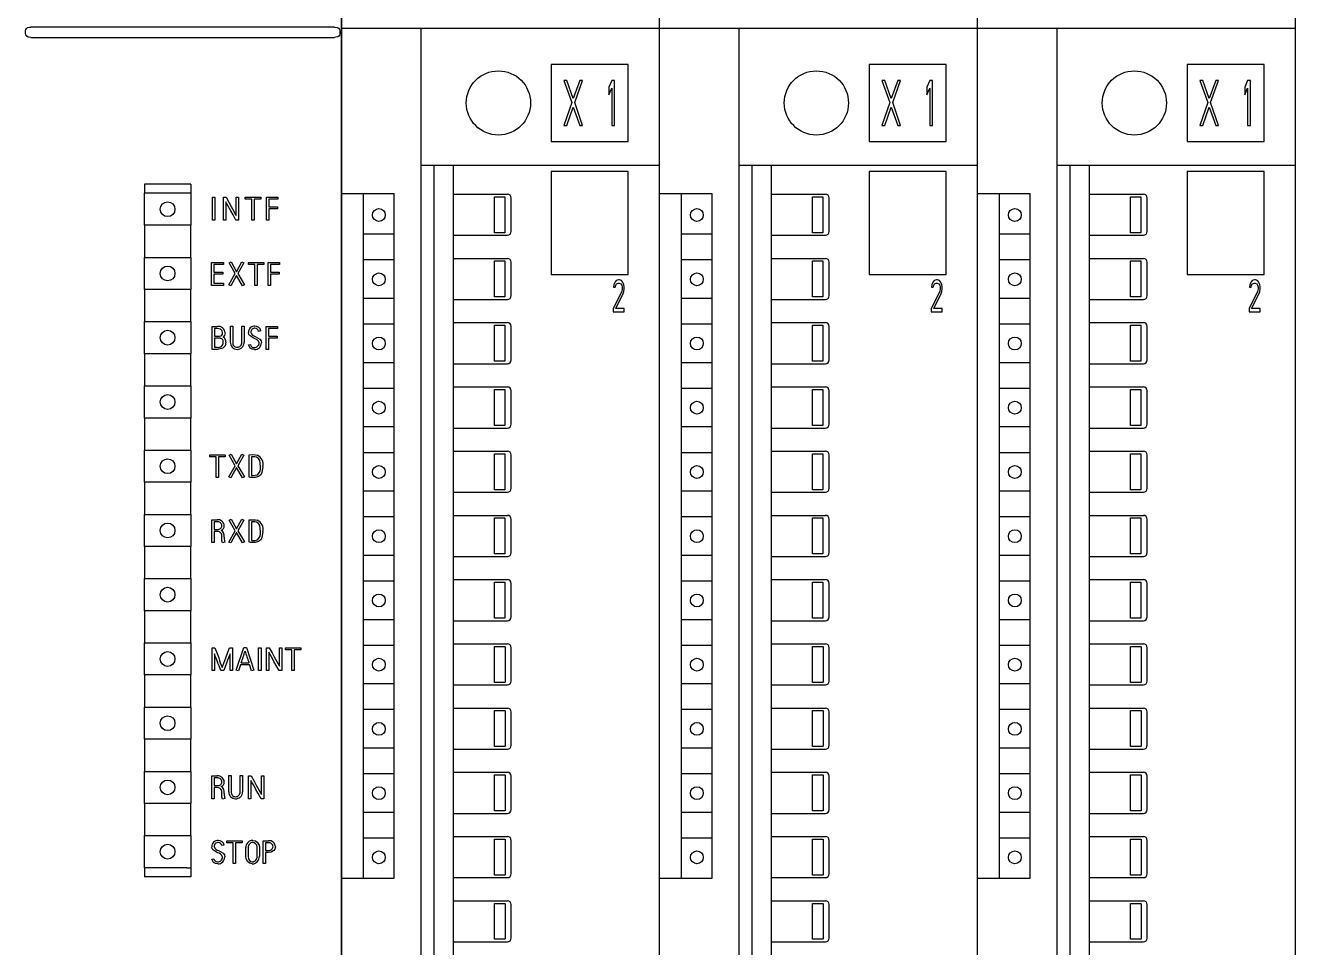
# Model space of a CAD drawing. Extents: x 430 to 1632, y -19 to 271.
# Drawn here: x 570.6 to 626.6, y 200.5 to 241.1 of the extents above; entities that cross this region are included whole.
import ezdxf

# ---------------------------------------------------------------- set-up
doc = ezdxf.new("R2010")
doc.units = 0
doc.header["$LTSCALE"] = 5
doc.header["$MEASUREMENT"] = 0
doc.layers.get('0').update_dxf_attribs({"linetype": 'CONTINUOUS'})

msp = doc.modelspace()

# ---------------------------------------------------------------- linework, layer by layer
for p, q in [((584.516, 248.966), (584.516, 177.561)), ((571.063, 241.075), (570.816, 241.075)), ((583.95, 241.075), (571.063, 241.075)), ((584.197, 241.075), (583.95, 241.075)), ((570.816, 240.622), (571.063, 240.622)), ((571.063, 240.622), (583.95, 240.622)), ((583.95, 240.622), (584.197, 240.622)), ((577.861, 234.147), (575.821, 234.147)), ((575.821, 234.147), (575.821, 233.752)), ((577.861, 234.147), (577.861, 233.752)), ((575.991, 233.752), (575.821, 233.752)), ((575.821, 232.335), (575.821, 233.752)), ((577.691, 233.752), (575.991, 233.752)), ((577.691, 233.752), (577.691, 233.752)), ((577.861, 233.752), (577.691, 233.752)), ((577.861, 233.752), (577.861, 232.335)), ((578.82, 233.574), (578.923, 233.574)), ((578.82, 232.564), (578.82, 233.574)), ((578.923, 233.574), (578.923, 232.564)), ((579.301, 233.574), (579.421, 233.574)), ((579.301, 232.564), (579.301, 233.574)), ((579.87, 233.574), (579.974, 233.574)), ((579.87, 232.76), (579.87, 233.574)), ((579.974, 233.574), (579.974, 232.564)), ((580.266, 233.483), (580.266, 233.574)), ((580.266, 233.574), (580.946, 233.574)), ((580.946, 233.574), (580.946, 233.483)), ((581.204, 233.574), (581.708, 233.574)), ((581.204, 232.564), (581.204, 233.574)), ((581.708, 233.574), (581.708, 233.483)), ((579.404, 233.376), (579.404, 232.564)), ((580.549, 233.483), (580.266, 233.483)), ((580.549, 232.564), (580.549, 233.483)), ((580.946, 233.483), (580.652, 233.483)), ((580.652, 233.483), (580.652, 232.564)), ((581.308, 233.483), (581.308, 233.147)), ((581.708, 233.483), (581.308, 233.483)), ((581.308, 233.147), (581.684, 233.147)), ((581.308, 233.056), (581.308, 232.564)), ((581.684, 233.056), (581.308, 233.056)), ((581.684, 233.147), (581.684, 233.056)), ((578.923, 232.564), (578.82, 232.564)), ((579.404, 232.564), (579.301, 232.564)), ((579.974, 232.564), (579.855, 232.564)), ((580.652, 232.564), (580.549, 232.564)), ((581.308, 232.564), (581.204, 232.564)), ((575.818, 232.335), (575.818, 230.919)), ((575.993, 232.335), (575.818, 232.335)), ((577.688, 232.335), (575.993, 232.335)), ((577.863, 232.335), (577.688, 232.335)), ((577.863, 230.919), (577.863, 232.335)), ((575.818, 230.919), (575.993, 230.919)), ((575.821, 229.503), (575.821, 230.919)), ((575.993, 230.919), (577.688, 230.919)), ((577.688, 230.919), (577.863, 230.919)), ((577.861, 230.919), (577.861, 229.503)), ((578.781, 230.697), (579.308, 230.697)), ((578.781, 229.687), (578.781, 230.697)), ((578.884, 230.606), (578.884, 230.269)), ((579.308, 230.606), (578.884, 230.606)), ((578.884, 230.269), (579.283, 230.269)), ((579.283, 230.269), (579.283, 230.179)), ((579.308, 230.697), (579.308, 230.606)), ((579.545, 229.713), (579.824, 230.207)), ((579.556, 230.675), (579.641, 230.717)), ((579.824, 230.207), (579.556, 230.675)), ((579.641, 230.717), (579.881, 230.289)), ((579.881, 230.289), (580.115, 230.717)), ((580.206, 230.673), (579.942, 230.206)), ((579.942, 230.206), (580.226, 229.715)), ((580.115, 230.717), (580.206, 230.673)), ((580.404, 230.697), (581.084, 230.697)), ((580.404, 230.606), (580.404, 230.697)), ((580.687, 230.606), (580.404, 230.606)), ((580.687, 229.687), (580.687, 230.606)), ((580.79, 230.606), (580.79, 229.687)), ((581.084, 230.606), (580.79, 230.606)), ((581.084, 230.697), (581.084, 230.606)), ((581.275, 229.687), (581.275, 230.697)), ((581.275, 230.697), (581.78, 230.697)), ((581.78, 230.606), (581.379, 230.606)), ((581.379, 230.606), (581.379, 230.269)), ((581.379, 230.269), (581.755, 230.269)), ((581.755, 230.269), (581.755, 230.179)), ((581.78, 230.697), (581.78, 230.606)), ((579.308, 229.687), (578.781, 229.687)), ((578.884, 230.179), (578.884, 229.777)), ((579.283, 230.179), (578.884, 230.179)), ((578.884, 229.777), (579.308, 229.777)), ((579.308, 229.777), (579.308, 229.687)), ((579.632, 229.67), (579.545, 229.713)), ((579.882, 230.125), (579.632, 229.67)), ((580.137, 229.67), (579.882, 230.125)), ((580.226, 229.715), (580.137, 229.67)), ((580.79, 229.687), (580.687, 229.687)), ((581.379, 229.687), (581.275, 229.687)), ((581.755, 230.179), (581.379, 230.179)), ((581.379, 230.179), (581.379, 229.687)), ((575.818, 229.503), (575.818, 228.086)), ((575.993, 229.503), (575.818, 229.503)), ((577.688, 229.503), (575.993, 229.503)), ((577.863, 229.503), (577.688, 229.503)), ((577.863, 228.086), (577.863, 229.503)), ((575.818, 228.086), (575.993, 228.086)), ((575.821, 226.67), (575.821, 228.086)), ((575.993, 228.086), (577.688, 228.086)), ((577.688, 228.086), (577.863, 228.086)), ((577.861, 228.086), (577.861, 226.67)), ((578.807, 227.875), (579.039, 227.875)), ((578.807, 226.865), (578.807, 227.875)), ((578.91, 227.784), (578.91, 227.448)), ((579.034, 227.784), (578.91, 227.784)), ((578.91, 227.448), (579.125, 227.448)), ((579.608, 227.177), (579.608, 227.888)), ((579.608, 227.888), (579.711, 227.888)), ((579.711, 227.888), (579.711, 227.173)), ((580.113, 227.173), (580.113, 227.888)), ((580.113, 227.888), (580.216, 227.888)), ((580.216, 227.888), (580.216, 227.177)), ((580.95, 227.684), (580.848, 227.659)), ((581.186, 226.865), (581.186, 227.875)), ((581.186, 227.875), (581.691, 227.875)), ((581.691, 227.784), (581.29, 227.784)), ((581.29, 227.784), (581.29, 227.448)), ((581.29, 227.448), (581.666, 227.448)), ((581.666, 227.448), (581.666, 227.357)), ((581.691, 227.875), (581.691, 227.784)), ((579.035, 226.865), (578.807, 226.865)), ((578.91, 227.357), (578.91, 226.956)), ((579.125, 227.357), (578.91, 227.357)), ((578.91, 226.956), (579.03, 226.956)), ((580.41, 227.058), (580.494, 227.083)), ((581.29, 226.865), (581.186, 226.865)), ((581.666, 227.357), (581.29, 227.357)), ((581.29, 227.357), (581.29, 226.865)), ((575.818, 226.67), (575.818, 225.253)), ((575.993, 226.67), (575.818, 226.67)), ((577.688, 226.67), (575.993, 226.67)), ((577.863, 226.67), (577.688, 226.67)), ((577.863, 225.253), (577.863, 226.67)), ((575.818, 225.253), (575.993, 225.253)), ((575.821, 223.837), (575.821, 225.253)), ((575.993, 225.253), (577.688, 225.253)), ((577.688, 225.253), (577.863, 225.253)), ((577.861, 225.253), (577.861, 223.837)), ((575.818, 223.837), (575.818, 222.421)), ((575.993, 223.837), (575.818, 223.837)), ((577.688, 223.837), (575.993, 223.837)), ((577.863, 223.837), (577.688, 223.837)), ((577.863, 222.421), (577.863, 223.837)), ((575.818, 222.421), (575.993, 222.421)), ((575.821, 221.004), (575.821, 222.421)), ((575.993, 222.421), (577.688, 222.421)), ((577.688, 222.421), (577.863, 222.421)), ((577.861, 222.421), (577.861, 221.004)), ((578.705, 222.221), (579.385, 222.221)), ((578.705, 222.131), (578.705, 222.221)), ((578.988, 222.131), (578.705, 222.131)), ((578.988, 221.211), (578.988, 222.131)), ((579.092, 222.131), (579.092, 221.211)), ((579.385, 222.131), (579.092, 222.131)), ((579.385, 222.221), (579.385, 222.131)), ((579.556, 222.199), (579.641, 222.242)), ((579.824, 221.732), (579.556, 222.199)), ((579.641, 222.242), (579.881, 221.814)), ((579.881, 221.814), (580.115, 222.242)), ((580.206, 222.197), (579.942, 221.731)), ((580.115, 222.242), (580.206, 222.197)), ((580.436, 222.221), (580.601, 222.222)), ((580.436, 221.226), (580.436, 222.221)), ((580.626, 222.131), (580.54, 222.131)), ((580.54, 222.131), (580.54, 221.302)), ((579.545, 221.237), (579.824, 221.732)), ((579.632, 221.195), (579.545, 221.237)), ((579.882, 221.649), (579.632, 221.195)), ((580.137, 221.195), (579.882, 221.649)), ((579.942, 221.731), (580.226, 221.239)), ((580.226, 221.239), (580.137, 221.195)), ((575.818, 221.004), (575.818, 219.588)), ((575.993, 221.004), (575.818, 221.004)), ((577.688, 221.004), (575.993, 221.004)), ((577.863, 221.004), (577.688, 221.004)), ((577.863, 219.588), (577.863, 221.004)), ((579.092, 221.211), (578.988, 221.211)), ((575.818, 219.588), (575.993, 219.588)), ((575.821, 218.171), (575.821, 219.588)), ((575.993, 219.588), (577.688, 219.588)), ((577.688, 219.588), (577.863, 219.588)), ((577.861, 219.588), (577.861, 218.171)), ((578.794, 219.354), (579.033, 219.354)), ((578.794, 218.344), (578.794, 219.354)), ((578.897, 219.263), (578.897, 218.927)), ((579.032, 219.263), (578.897, 219.263)), ((579.556, 219.332), (579.641, 219.375)), ((579.824, 218.864), (579.556, 219.332)), ((579.641, 219.375), (579.881, 218.946)), ((579.881, 218.946), (580.115, 219.375)), ((580.206, 219.33), (579.942, 218.864)), ((580.115, 219.375), (580.206, 219.33)), ((580.436, 219.354), (580.601, 219.355)), ((580.436, 218.359), (580.436, 219.354)), ((580.626, 219.263), (580.54, 219.263)), ((580.54, 219.263), (580.54, 218.435)), ((578.897, 218.927), (579.044, 218.927)), ((578.897, 218.836), (578.897, 218.344)), ((579.041, 218.836), (578.897, 218.836)), ((579.234, 218.496), (579.234, 218.597)), ((579.338, 218.581), (579.338, 218.504)), ((579.545, 218.37), (579.824, 218.864)), ((579.882, 218.782), (579.632, 218.328)), ((580.137, 218.328), (579.882, 218.782)), ((579.942, 218.864), (580.226, 218.372)), ((575.818, 218.171), (575.818, 216.755)), ((575.993, 218.171), (575.818, 218.171)), ((577.688, 218.171), (575.993, 218.171)), ((577.863, 218.171), (577.688, 218.171)), ((577.863, 216.755), (577.863, 218.171)), ((578.897, 218.344), (578.794, 218.344)), ((579.361, 218.364), (579.265, 218.331)), ((579.632, 218.328), (579.545, 218.37)), ((580.226, 218.372), (580.137, 218.328)), ((575.818, 216.755), (575.993, 216.755)), ((575.821, 215.338), (575.821, 216.755)), ((575.993, 216.755), (577.688, 216.755)), ((577.688, 216.755), (577.863, 216.755)), ((577.861, 216.755), (577.861, 215.338)), ((575.818, 215.338), (575.818, 213.922)), ((575.993, 215.338), (575.818, 215.338)), ((577.688, 215.338), (575.993, 215.338)), ((577.863, 215.338), (577.688, 215.338)), ((577.863, 213.922), (577.863, 215.338)), ((575.818, 213.922), (575.993, 213.922)), ((575.821, 212.506), (575.821, 213.922)), ((575.993, 213.922), (577.688, 213.922)), ((577.688, 213.922), (577.863, 213.922)), ((577.861, 213.922), (577.861, 212.506)), ((578.807, 213.71), (578.928, 213.71)), ((578.807, 212.7), (578.807, 213.71)), ((578.91, 213.436), (578.91, 212.7)), ((579.576, 213.71), (579.7, 213.71)), ((579.597, 212.7), (579.597, 213.445)), ((579.7, 213.71), (579.7, 212.7)), ((579.868, 212.714), (580.2, 213.723)), ((580.2, 213.723), (580.318, 213.723)), ((580.318, 213.723), (580.643, 212.716)), ((580.857, 213.71), (580.961, 213.71)), ((580.857, 212.7), (580.857, 213.71)), ((580.961, 213.71), (580.961, 212.7)), ((581.204, 212.7), (581.204, 213.71)), ((581.204, 213.71), (581.324, 213.71)), ((581.308, 213.511), (581.308, 212.7)), ((581.774, 212.896), (581.774, 213.71)), ((581.774, 213.71), (581.877, 213.71)), ((581.877, 213.71), (581.877, 212.7)), ((582.038, 213.619), (582.038, 213.71)), ((582.038, 213.71), (582.718, 213.71)), ((582.321, 213.619), (582.038, 213.619)), ((582.321, 212.7), (582.321, 213.619)), ((582.718, 213.619), (582.425, 213.619)), ((582.425, 213.619), (582.425, 212.7)), ((582.718, 213.71), (582.718, 213.619)), ((580.059, 212.959), (579.966, 212.687)), ((580.452, 212.959), (580.059, 212.959)), ((580.087, 213.049), (580.426, 213.049)), ((575.818, 212.506), (575.818, 211.089)), ((575.993, 212.506), (575.818, 212.506)), ((577.688, 212.506), (575.993, 212.506)), ((577.863, 212.506), (577.688, 212.506)), ((577.863, 211.089), (577.863, 212.506)), ((578.91, 212.7), (578.807, 212.7)), ((579.316, 212.7), (579.184, 212.7)), ((579.7, 212.7), (579.597, 212.7)), ((579.966, 212.687), (579.868, 212.714)), ((580.643, 212.716), (580.541, 212.687)), ((580.961, 212.7), (580.857, 212.7)), ((581.308, 212.7), (581.204, 212.7)), ((581.877, 212.7), (581.758, 212.7)), ((582.425, 212.7), (582.321, 212.7)), ((575.818, 211.089), (575.993, 211.089)), ((575.821, 209.673), (575.821, 211.089)), ((575.993, 211.089), (577.688, 211.089)), ((577.688, 211.089), (577.863, 211.089)), ((577.861, 211.089), (577.861, 209.673)), ((575.818, 209.673), (575.818, 208.256)), ((575.993, 209.673), (575.818, 209.673)), ((577.688, 209.673), (575.993, 209.673)), ((577.863, 209.673), (577.688, 209.673)), ((577.863, 208.256), (577.863, 209.673)), ((575.818, 208.256), (575.993, 208.256)), ((575.821, 206.84), (575.821, 208.256)), ((575.993, 208.256), (577.688, 208.256)), ((577.688, 208.256), (577.863, 208.256)), ((577.861, 208.256), (577.861, 206.84)), ((578.794, 208.057), (579.033, 208.057)), ((578.794, 207.047), (578.794, 208.057)), ((578.897, 207.966), (578.897, 207.63)), ((579.032, 207.966), (578.897, 207.966)), ((579.541, 207.359), (579.541, 208.07)), ((579.541, 208.07), (579.644, 208.07)), ((579.644, 208.07), (579.644, 207.355)), ((580.046, 207.355), (580.046, 208.07)), ((580.046, 208.07), (580.15, 208.07)), ((580.15, 208.07), (580.15, 207.359)), ((580.41, 208.057), (580.53, 208.057)), ((580.41, 207.047), (580.41, 208.057)), ((580.514, 207.859), (580.514, 207.047)), ((580.98, 208.057), (581.083, 208.057)), ((580.98, 207.243), (580.98, 208.057)), ((581.083, 208.057), (581.083, 207.047)), ((578.897, 207.63), (579.044, 207.63)), ((578.897, 207.539), (578.897, 207.047)), ((579.041, 207.539), (578.897, 207.539)), ((579.234, 207.198), (579.234, 207.299)), ((579.338, 207.284), (579.338, 207.207)), ((575.818, 206.84), (575.818, 205.423)), ((575.993, 206.84), (575.818, 206.84)), ((577.688, 206.84), (575.993, 206.84)), ((577.863, 206.84), (577.688, 206.84)), ((577.863, 205.423), (577.863, 206.84)), ((578.897, 207.047), (578.794, 207.047)), ((579.361, 207.067), (579.265, 207.034)), ((580.514, 207.047), (580.41, 207.047)), ((581.083, 207.047), (580.964, 207.047)), ((575.818, 205.423), (575.993, 205.423)), ((575.821, 204.008), (575.821, 205.423)), ((575.993, 205.423), (577.688, 205.423)), ((577.688, 205.423), (577.863, 205.423)), ((577.861, 205.423), (577.861, 204.008)), ((579.334, 205.009), (579.232, 204.983)), ((579.452, 205.109), (579.452, 205.2)), ((579.452, 205.2), (580.133, 205.2)), ((579.735, 205.109), (579.452, 205.109)), ((579.735, 204.19), (579.735, 205.109)), ((580.133, 205.109), (579.839, 205.109)), ((579.839, 205.109), (579.839, 204.19)), ((580.133, 205.2), (580.133, 205.109)), ((581.053, 205.2), (581.293, 205.2)), ((581.053, 204.19), (581.053, 205.2)), ((581.157, 205.109), (581.157, 204.772)), ((581.292, 205.109), (581.157, 205.109)), ((580.293, 204.513), (580.293, 204.893)), ((580.397, 204.896), (580.397, 204.511)), ((580.785, 204.511), (580.785, 204.896)), ((580.889, 204.893), (580.889, 204.513)), ((581.157, 204.772), (581.292, 204.772)), ((581.157, 204.682), (581.157, 204.19)), ((581.293, 204.682), (581.157, 204.682)), ((575.821, 204.008), (575.821, 203.613)), ((575.991, 204.008), (575.821, 204.008)), ((577.691, 204.008), (575.991, 204.008)), ((577.691, 204.008), (577.861, 204.008)), ((577.861, 204.008), (577.861, 203.613)), ((578.794, 204.383), (578.878, 204.407)), ((579.839, 204.19), (579.735, 204.19)), ((581.157, 204.19), (581.053, 204.19)), ((577.861, 203.613), (575.821, 203.613))]:
    msp.add_line(p, q)
at = {"color": 7, "linetype": 'Continuous'}
for p, q in [((584.516, 85.535), (584.516, 248.117)), ((598.537, 86.058), (598.537, 248.64)), ((598.537, 86.058), (598.537, 248.64)), ((612.557, 86.058), (612.557, 248.64)), ((612.557, 86.058), (612.557, 248.64)), ((626.578, 86.058), (626.578, 248.64)), ((584.516, 241.032), (598.537, 241.032)), ((588.028, 95.428), (588.028, 241.032)), ((598.537, 241.032), (612.557, 241.032)), ((602.049, 95.428), (602.049, 241.032)), ((612.557, 241.032), (626.578, 241.032)), ((616.069, 95.428), (616.069, 241.032)), ((593.75, 239.429), (593.75, 236.03)), ((597.149, 239.429), (593.75, 239.429)), ((597.149, 236.03), (597.149, 239.429)), ((607.77, 239.429), (607.77, 236.03)), ((611.169, 239.429), (607.77, 239.429)), ((611.169, 236.03), (611.169, 239.429)), ((621.791, 239.429), (621.791, 236.03)), ((625.19, 239.429), (621.791, 239.429)), ((625.19, 236.03), (625.19, 239.429)), ((594.316, 238.721), (594.667, 237.751)), ((594.44, 238.721), (594.316, 238.721)), ((594.729, 237.919), (594.44, 238.721)), ((595.019, 238.721), (594.729, 237.919)), ((594.791, 237.751), (595.143, 238.721)), ((595.143, 238.721), (595.019, 238.721)), ((596.423, 238.721), (596.299, 238.426)), ((596.547, 238.721), (596.423, 238.721)), ((596.547, 236.738), (596.547, 238.721)), ((608.337, 238.721), (608.688, 237.751)), ((608.461, 238.721), (608.337, 238.721)), ((608.75, 237.919), (608.461, 238.721)), ((609.039, 238.721), (608.75, 237.919)), ((608.812, 237.751), (609.163, 238.721)), ((609.163, 238.721), (609.039, 238.721)), ((610.444, 238.721), (610.32, 238.426)), ((610.567, 238.721), (610.444, 238.721)), ((610.567, 236.738), (610.567, 238.721)), ((622.357, 238.721), (622.709, 237.751)), ((622.481, 238.721), (622.357, 238.721)), ((622.771, 237.919), (622.481, 238.721)), ((623.06, 238.721), (622.771, 237.919)), ((622.832, 237.751), (623.184, 238.721)), ((623.184, 238.721), (623.06, 238.721)), ((624.464, 238.721), (624.34, 238.426)), ((624.588, 238.721), (624.464, 238.721)), ((624.588, 236.738), (624.588, 238.721)), ((596.299, 238.426), (596.299, 238.088)), ((596.299, 238.088), (596.423, 238.383)), ((596.423, 238.383), (596.423, 236.738)), ((610.32, 238.426), (610.32, 238.088)), ((610.32, 238.088), (610.444, 238.383)), ((610.444, 238.383), (610.444, 236.738)), ((624.34, 238.426), (624.34, 238.088)), ((624.34, 238.088), (624.464, 238.383)), ((624.464, 238.383), (624.464, 236.738)), ((594.667, 237.751), (594.316, 236.738)), ((594.44, 236.738), (594.729, 237.54)), ((594.729, 237.54), (595.019, 236.738)), ((595.143, 236.738), (594.791, 237.751)), ((608.688, 237.751), (608.337, 236.738)), ((608.461, 236.738), (608.75, 237.54)), ((608.75, 237.54), (609.039, 236.738)), ((609.163, 236.738), (608.812, 237.751)), ((622.709, 237.751), (622.357, 236.738)), ((622.481, 236.738), (622.771, 237.54)), ((622.771, 237.54), (623.06, 236.738)), ((623.184, 236.738), (622.832, 237.751)), ((594.316, 236.738), (594.44, 236.738)), ((595.019, 236.738), (595.143, 236.738)), ((596.423, 236.738), (596.547, 236.738)), ((608.337, 236.738), (608.461, 236.738)), ((609.039, 236.738), (609.163, 236.738)), ((610.444, 236.738), (610.567, 236.738)), ((622.357, 236.738), (622.481, 236.738)), ((623.06, 236.738), (623.184, 236.738)), ((624.464, 236.738), (624.588, 236.738)), ((593.75, 236.03), (597.149, 236.03)), ((607.77, 236.03), (611.169, 236.03)), ((621.791, 236.03), (625.19, 236.03)), ((588.028, 234.988), (598.537, 234.988)), ((588.595, 95.428), (588.595, 234.988)), ((589.445, 93.729), (589.445, 234.988)), ((593.75, 234.704), (593.75, 230.173)), ((597.149, 234.704), (593.75, 234.704)), ((597.149, 230.173), (597.149, 234.704)), ((602.049, 234.988), (612.557, 234.988)), ((602.615, 95.428), (602.615, 234.988)), ((603.465, 93.729), (603.465, 234.988)), ((607.77, 234.704), (607.77, 230.173)), ((611.169, 234.704), (607.77, 234.704)), ((611.169, 230.173), (611.169, 234.704)), ((616.069, 234.988), (626.578, 234.988)), ((616.636, 95.428), (616.636, 234.988)), ((617.486, 93.729), (617.486, 234.988)), ((621.791, 234.704), (621.791, 230.173)), ((625.19, 234.704), (621.791, 234.704)), ((625.19, 230.173), (625.19, 234.704)), ((584.516, 233.741), (586.839, 233.741)), ((585.479, 203.548), (585.479, 233.741)), ((586.839, 203.548), (586.839, 233.741)), ((589.445, 233.707), (591.824, 233.707)), ((591.257, 232.008), (591.257, 233.594)), ((591.257, 233.594), (591.711, 233.594)), ((591.711, 233.594), (591.711, 232.008)), ((598.537, 233.741), (600.859, 233.741)), ((599.5, 203.548), (599.5, 233.741)), ((600.859, 203.548), (600.859, 233.741)), ((603.465, 233.707), (605.844, 233.707)), ((605.278, 232.008), (605.278, 233.594)), ((605.278, 233.594), (605.731, 233.594)), ((605.731, 233.594), (605.731, 232.008)), ((612.557, 233.741), (614.88, 233.741)), ((613.52, 203.548), (613.52, 233.741)), ((614.88, 203.548), (614.88, 233.741)), ((617.486, 233.707), (619.865, 233.707)), ((619.298, 232.008), (619.298, 233.594)), ((619.298, 233.594), (619.752, 233.594)), ((619.752, 233.594), (619.752, 232.008)), ((591.994, 232.065), (591.994, 233.538)), ((606.014, 232.065), (606.014, 233.538)), ((620.035, 232.065), (620.035, 233.538)), ((586.839, 231.939), (585.479, 231.939)), ((589.445, 231.895), (591.824, 231.895)), ((591.711, 232.008), (591.257, 232.008)), ((600.859, 231.939), (599.5, 231.939)), ((603.465, 231.895), (605.844, 231.895)), ((605.731, 232.008), (605.278, 232.008)), ((614.88, 231.939), (613.52, 231.939)), ((617.486, 231.895), (619.865, 231.895)), ((619.752, 232.008), (619.298, 232.008)), ((586.839, 230.806), (585.479, 230.806)), ((589.445, 230.875), (591.824, 230.875)), ((591.257, 229.176), (591.257, 230.762)), ((591.257, 230.762), (591.711, 230.762)), ((591.711, 230.762), (591.711, 229.176)), ((600.859, 230.806), (599.5, 230.806)), ((603.465, 230.875), (605.844, 230.875)), ((605.278, 229.176), (605.278, 230.762)), ((605.278, 230.762), (605.731, 230.762)), ((605.731, 230.762), (605.731, 229.176)), ((614.88, 230.806), (613.52, 230.806)), ((617.486, 230.875), (619.865, 230.875)), ((619.298, 229.176), (619.298, 230.762)), ((619.298, 230.762), (619.752, 230.762)), ((619.752, 230.762), (619.752, 229.176)), ((591.994, 229.232), (591.994, 230.705)), ((606.014, 229.232), (606.014, 230.705)), ((620.035, 229.232), (620.035, 230.705)), ((593.75, 230.173), (597.149, 230.173)), ((596.52, 229.72), (596.507, 229.6)), ((596.573, 229.841), (596.522, 229.724)), ((596.626, 229.901), (596.573, 229.841)), ((596.573, 229.6), (596.599, 229.69)), ((596.599, 229.69), (596.639, 229.751)), ((596.719, 229.931), (596.626, 229.901)), ((596.639, 229.751), (596.705, 229.781)), ((596.705, 229.781), (596.758, 229.781)), ((596.772, 229.931), (596.719, 229.931)), ((596.758, 229.781), (596.825, 229.751)), ((596.851, 229.901), (596.772, 229.931)), ((596.825, 229.751), (596.864, 229.69)), ((596.904, 229.841), (596.851, 229.901)), ((596.864, 229.69), (596.891, 229.6)), ((596.957, 229.72), (596.904, 229.841)), ((596.97, 229.6), (596.957, 229.72)), ((607.77, 230.173), (611.169, 230.173)), ((610.54, 229.72), (610.527, 229.6)), ((610.593, 229.841), (610.542, 229.724)), ((610.646, 229.901), (610.593, 229.841)), ((610.593, 229.6), (610.62, 229.69)), ((610.62, 229.69), (610.66, 229.751)), ((610.739, 229.931), (610.646, 229.901)), ((610.66, 229.751), (610.726, 229.781)), ((610.726, 229.781), (610.779, 229.781)), ((610.792, 229.931), (610.739, 229.931)), ((610.779, 229.781), (610.845, 229.751)), ((610.872, 229.901), (610.792, 229.931)), ((610.845, 229.751), (610.885, 229.69)), ((610.925, 229.841), (610.872, 229.901)), ((610.885, 229.69), (610.911, 229.6)), ((610.978, 229.72), (610.925, 229.841)), ((610.991, 229.6), (610.978, 229.72)), ((621.791, 230.173), (625.19, 230.173)), ((624.561, 229.72), (624.548, 229.6)), ((624.614, 229.841), (624.563, 229.724)), ((624.667, 229.901), (624.614, 229.841)), ((624.614, 229.6), (624.64, 229.69)), ((624.64, 229.69), (624.68, 229.751)), ((624.76, 229.931), (624.667, 229.901)), ((624.68, 229.751), (624.746, 229.781)), ((624.746, 229.781), (624.799, 229.781)), ((624.813, 229.931), (624.76, 229.931)), ((624.799, 229.781), (624.866, 229.751)), ((624.892, 229.901), (624.813, 229.931)), ((624.866, 229.751), (624.905, 229.69)), ((624.945, 229.841), (624.892, 229.901)), ((624.905, 229.69), (624.932, 229.6)), ((624.998, 229.72), (624.945, 229.841)), ((625.011, 229.6), (624.998, 229.72)), ((586.839, 229.107), (585.479, 229.107)), ((591.711, 229.176), (591.257, 229.176)), ((596.864, 229.419), (596.493, 228.666)), ((596.507, 229.6), (596.573, 229.6)), ((596.599, 228.666), (596.931, 229.329)), ((596.891, 229.54), (596.864, 229.419)), ((596.891, 229.6), (596.891, 229.54)), ((596.931, 229.329), (596.957, 229.419)), ((596.957, 229.419), (596.97, 229.54)), ((596.97, 229.54), (596.97, 229.6)), ((600.859, 229.107), (599.5, 229.107)), ((605.731, 229.176), (605.278, 229.176)), ((610.885, 229.419), (610.514, 228.666)), ((610.527, 229.6), (610.593, 229.6)), ((610.62, 228.666), (610.951, 229.329)), ((610.911, 229.54), (610.885, 229.419)), ((610.911, 229.6), (610.911, 229.54)), ((610.951, 229.329), (610.978, 229.419)), ((610.978, 229.419), (610.991, 229.54)), ((610.991, 229.54), (610.991, 229.6)), ((614.88, 229.107), (613.52, 229.107)), ((619.752, 229.176), (619.298, 229.176)), ((624.905, 229.419), (624.534, 228.666)), ((624.548, 229.6), (624.614, 229.6)), ((624.64, 228.666), (624.972, 229.329)), ((624.932, 229.54), (624.905, 229.419)), ((624.932, 229.6), (624.932, 229.54)), ((624.972, 229.329), (624.998, 229.419)), ((624.998, 229.419), (625.011, 229.54)), ((625.011, 229.54), (625.011, 229.6)), ((589.445, 229.062), (591.824, 229.062)), ((596.493, 228.666), (596.493, 228.515)), ((596.493, 228.515), (596.97, 228.515)), ((596.97, 228.666), (596.599, 228.666)), ((596.97, 228.515), (596.97, 228.666)), ((603.465, 229.062), (605.844, 229.062)), ((610.514, 228.666), (610.514, 228.515)), ((610.514, 228.515), (610.991, 228.515)), ((610.991, 228.666), (610.62, 228.666)), ((610.991, 228.515), (610.991, 228.666)), ((617.486, 229.062), (619.865, 229.062)), ((624.534, 228.666), (624.534, 228.515)), ((624.534, 228.515), (625.011, 228.515)), ((625.011, 228.666), (624.64, 228.666)), ((625.011, 228.515), (625.011, 228.666)), ((586.839, 227.974), (585.479, 227.974)), ((589.445, 228.043), (591.824, 228.043)), ((600.859, 227.974), (599.5, 227.974)), ((603.465, 228.043), (605.844, 228.043)), ((614.88, 227.974), (613.52, 227.974)), ((617.486, 228.043), (619.865, 228.043)), ((591.257, 226.343), (591.257, 227.929)), ((591.257, 227.929), (591.711, 227.929)), ((591.711, 227.929), (591.711, 226.343)), ((591.994, 226.4), (591.994, 227.873)), ((605.278, 226.343), (605.278, 227.929)), ((605.278, 227.929), (605.731, 227.929)), ((605.731, 227.929), (605.731, 226.343)), ((606.014, 226.4), (606.014, 227.873)), ((619.298, 226.343), (619.298, 227.929)), ((619.298, 227.929), (619.752, 227.929)), ((619.752, 227.929), (619.752, 226.343)), ((620.035, 226.4), (620.035, 227.873)), ((586.839, 226.274), (585.479, 226.274)), ((591.711, 226.343), (591.257, 226.343)), ((600.859, 226.274), (599.5, 226.274)), ((605.731, 226.343), (605.278, 226.343)), ((614.88, 226.274), (613.52, 226.274)), ((619.752, 226.343), (619.298, 226.343)), ((589.445, 226.23), (591.824, 226.23)), ((603.465, 226.23), (605.844, 226.23)), ((617.486, 226.23), (619.865, 226.23)), ((589.445, 225.21), (591.824, 225.21)), ((603.465, 225.21), (605.844, 225.21)), ((617.486, 225.21), (619.865, 225.21)), ((586.839, 225.141), (585.479, 225.141)), ((591.257, 223.511), (591.257, 225.097)), ((591.257, 225.097), (591.711, 225.097)), ((591.711, 225.097), (591.711, 223.511)), ((591.994, 223.567), (591.994, 225.04)), ((600.859, 225.141), (599.5, 225.141)), ((605.278, 223.511), (605.278, 225.097)), ((605.278, 225.097), (605.731, 225.097)), ((605.731, 225.097), (605.731, 223.511)), ((606.014, 223.567), (606.014, 225.04)), ((614.88, 225.141), (613.52, 225.141)), ((619.298, 223.511), (619.298, 225.097)), ((619.298, 225.097), (619.752, 225.097)), ((619.752, 225.097), (619.752, 223.511)), ((620.035, 223.567), (620.035, 225.04)), ((591.711, 223.511), (591.257, 223.511)), ((605.731, 223.511), (605.278, 223.511)), ((619.752, 223.511), (619.298, 223.511)), ((586.839, 223.442), (585.479, 223.442)), ((589.445, 223.397), (591.824, 223.397)), ((600.859, 223.442), (599.5, 223.442)), ((603.465, 223.397), (605.844, 223.397)), ((614.88, 223.442), (613.52, 223.442)), ((617.486, 223.397), (619.865, 223.397)), ((589.445, 222.378), (591.824, 222.378)), ((603.465, 222.378), (605.844, 222.378)), ((617.486, 222.378), (619.865, 222.378)), ((586.839, 222.309), (585.479, 222.309)), ((591.257, 220.678), (591.257, 222.264)), ((591.257, 222.264), (591.711, 222.264)), ((591.711, 222.264), (591.711, 220.678)), ((591.994, 220.735), (591.994, 222.208)), ((600.859, 222.309), (599.5, 222.309)), ((605.278, 220.678), (605.278, 222.264)), ((605.278, 222.264), (605.731, 222.264)), ((605.731, 222.264), (605.731, 220.678)), ((606.014, 220.735), (606.014, 222.208)), ((614.88, 222.309), (613.52, 222.309)), ((619.298, 220.678), (619.298, 222.264)), ((619.298, 222.264), (619.752, 222.264)), ((619.752, 222.264), (619.752, 220.678)), ((620.035, 220.735), (620.035, 222.208)), ((591.711, 220.678), (591.257, 220.678)), ((605.731, 220.678), (605.278, 220.678)), ((619.752, 220.678), (619.298, 220.678)), ((586.839, 220.609), (585.479, 220.609)), ((589.445, 220.565), (591.824, 220.565)), ((600.859, 220.609), (599.5, 220.609)), ((603.465, 220.565), (605.844, 220.565)), ((614.88, 220.609), (613.52, 220.609)), ((617.486, 220.565), (619.865, 220.565)), ((589.445, 219.545), (591.824, 219.545)), ((603.465, 219.545), (605.844, 219.545)), ((617.486, 219.545), (619.865, 219.545)), ((586.839, 219.476), (585.479, 219.476)), ((591.257, 217.846), (591.257, 219.432)), ((591.257, 219.432), (591.711, 219.432)), ((591.711, 219.432), (591.711, 217.846)), ((591.994, 217.902), (591.994, 219.375)), ((600.859, 219.476), (599.5, 219.476)), ((605.278, 217.846), (605.278, 219.432)), ((605.278, 219.432), (605.731, 219.432)), ((605.731, 219.432), (605.731, 217.846)), ((606.014, 217.902), (606.014, 219.375)), ((614.88, 219.476), (613.52, 219.476)), ((619.298, 217.846), (619.298, 219.432)), ((619.298, 219.432), (619.752, 219.432)), ((619.752, 219.432), (619.752, 217.846)), ((620.035, 217.902), (620.035, 219.375)), ((586.839, 217.777), (585.479, 217.777)), ((589.445, 217.733), (591.824, 217.733)), ((591.711, 217.846), (591.257, 217.846)), ((600.859, 217.777), (599.5, 217.777)), ((603.465, 217.733), (605.844, 217.733)), ((605.731, 217.846), (605.278, 217.846)), ((614.88, 217.777), (613.52, 217.777)), ((617.486, 217.733), (619.865, 217.733)), ((619.752, 217.846), (619.298, 217.846)), ((586.839, 216.644), (585.479, 216.644)), ((589.445, 216.713), (591.824, 216.713)), ((591.257, 215.013), (591.257, 216.6)), ((591.257, 216.6), (591.711, 216.6)), ((591.711, 216.6), (591.711, 215.013)), ((591.994, 215.07), (591.994, 216.543)), ((600.859, 216.644), (599.5, 216.644)), ((603.465, 216.713), (605.844, 216.713)), ((605.278, 215.013), (605.278, 216.6)), ((605.278, 216.6), (605.731, 216.6)), ((605.731, 216.6), (605.731, 215.013)), ((606.014, 215.07), (606.014, 216.543)), ((614.88, 216.644), (613.52, 216.644)), ((617.486, 216.713), (619.865, 216.713)), ((619.298, 215.013), (619.298, 216.6)), ((619.298, 216.6), (619.752, 216.6)), ((619.752, 216.6), (619.752, 215.013)), ((620.035, 215.07), (620.035, 216.543)), ((586.839, 214.944), (585.479, 214.944)), ((589.445, 214.9), (591.824, 214.9)), ((591.711, 215.013), (591.257, 215.013)), ((600.859, 214.944), (599.5, 214.944)), ((603.465, 214.9), (605.844, 214.9)), ((605.731, 215.013), (605.278, 215.013)), ((614.88, 214.944), (613.52, 214.944)), ((617.486, 214.9), (619.865, 214.9)), ((619.752, 215.013), (619.298, 215.013)), ((586.839, 213.811), (585.479, 213.811)), ((589.445, 213.88), (591.824, 213.88)), ((591.257, 212.181), (591.257, 213.767)), ((591.257, 213.767), (591.711, 213.767)), ((591.722, 213.767), (591.722, 212.181)), ((591.994, 212.238), (591.994, 213.71)), ((600.859, 213.811), (599.5, 213.811)), ((603.465, 213.88), (605.844, 213.88)), ((605.278, 212.181), (605.278, 213.767)), ((605.278, 213.767), (605.731, 213.767)), ((605.742, 213.767), (605.742, 212.181)), ((606.014, 212.238), (606.014, 213.71)), ((614.88, 213.811), (613.52, 213.811)), ((617.486, 213.88), (619.865, 213.88)), ((619.298, 212.181), (619.298, 213.767)), ((619.298, 213.767), (619.752, 213.767)), ((619.763, 213.767), (619.763, 212.181)), ((620.035, 212.238), (620.035, 213.71)), ((586.839, 212.112), (585.479, 212.112)), ((589.445, 212.068), (591.824, 212.068)), ((591.711, 212.181), (591.257, 212.181)), ((600.859, 212.112), (599.5, 212.112)), ((603.465, 212.068), (605.844, 212.068)), ((605.731, 212.181), (605.278, 212.181)), ((614.88, 212.112), (613.52, 212.112)), ((617.486, 212.068), (619.865, 212.068)), ((619.752, 212.181), (619.298, 212.181)), ((586.839, 210.979), (585.479, 210.979)), ((589.445, 211.048), (591.824, 211.048)), ((591.257, 209.349), (591.257, 210.935)), ((591.257, 210.935), (591.711, 210.935)), ((591.722, 210.935), (591.722, 209.349)), ((591.994, 209.405), (591.994, 210.878)), ((600.859, 210.979), (599.5, 210.979)), ((603.465, 211.048), (605.844, 211.048)), ((605.278, 209.349), (605.278, 210.935)), ((605.278, 210.935), (605.731, 210.935)), ((605.742, 210.935), (605.742, 209.349)), ((606.014, 209.405), (606.014, 210.878)), ((614.88, 210.979), (613.52, 210.979)), ((617.486, 211.048), (619.865, 211.048)), ((619.298, 209.349), (619.298, 210.935)), ((619.298, 210.935), (619.752, 210.935)), ((619.763, 210.935), (619.763, 209.349)), ((620.035, 209.405), (620.035, 210.878)), ((586.839, 209.28), (585.479, 209.28)), ((589.445, 209.235), (591.824, 209.235)), ((591.711, 209.349), (591.257, 209.349)), ((600.859, 209.28), (599.5, 209.28)), ((603.465, 209.235), (605.844, 209.235)), ((605.731, 209.349), (605.278, 209.349)), ((614.88, 209.28), (613.52, 209.28)), ((617.486, 209.235), (619.865, 209.235)), ((619.752, 209.349), (619.298, 209.349)), ((586.839, 208.147), (585.479, 208.147)), ((589.445, 208.216), (591.824, 208.216)), ((591.257, 206.516), (591.257, 208.102)), ((591.257, 208.102), (591.711, 208.102)), ((591.722, 208.102), (591.722, 206.516)), ((591.994, 206.573), (591.994, 208.046)), ((600.859, 208.147), (599.5, 208.147)), ((603.465, 208.216), (605.844, 208.216)), ((605.278, 206.516), (605.278, 208.102)), ((605.278, 208.102), (605.731, 208.102)), ((605.742, 208.102), (605.742, 206.516)), ((606.014, 206.573), (606.014, 208.046)), ((614.88, 208.147), (613.52, 208.147)), ((617.486, 208.216), (619.865, 208.216)), ((619.298, 206.516), (619.298, 208.102)), ((619.298, 208.102), (619.752, 208.102)), ((619.763, 208.102), (619.763, 206.516)), ((620.035, 206.573), (620.035, 208.046)), ((586.839, 206.447), (585.479, 206.447)), ((589.445, 206.403), (591.824, 206.403)), ((591.711, 206.516), (591.257, 206.516)), ((600.859, 206.447), (599.5, 206.447)), ((603.465, 206.403), (605.844, 206.403)), ((605.731, 206.516), (605.278, 206.516)), ((614.88, 206.447), (613.52, 206.447)), ((617.486, 206.403), (619.865, 206.403)), ((619.752, 206.516), (619.298, 206.516)), ((586.839, 205.314), (585.479, 205.314)), ((589.445, 205.383), (591.824, 205.383)), ((591.257, 203.684), (591.257, 205.27)), ((591.257, 205.27), (591.711, 205.27)), ((591.722, 205.27), (591.722, 203.684)), ((591.994, 203.74), (591.994, 205.213)), ((600.859, 205.314), (599.5, 205.314)), ((603.465, 205.383), (605.844, 205.383)), ((605.278, 203.684), (605.278, 205.27)), ((605.278, 205.27), (605.731, 205.27)), ((605.742, 205.27), (605.742, 203.684)), ((606.014, 203.74), (606.014, 205.213)), ((614.88, 205.314), (613.52, 205.314)), ((617.486, 205.383), (619.865, 205.383)), ((619.298, 203.684), (619.298, 205.27)), ((619.298, 205.27), (619.752, 205.27)), ((619.763, 205.27), (619.763, 203.684)), ((620.035, 203.74), (620.035, 205.213)), ((584.516, 203.548), (586.839, 203.548)), ((589.445, 203.57), (591.824, 203.57)), ((591.711, 203.684), (591.257, 203.684)), ((598.537, 203.548), (600.859, 203.548)), ((603.465, 203.57), (605.844, 203.57)), ((605.731, 203.684), (605.278, 203.684)), ((612.557, 203.548), (614.88, 203.548)), ((617.486, 203.57), (619.865, 203.57)), ((619.752, 203.684), (619.298, 203.684)), ((589.445, 202.551), (591.824, 202.551)), ((591.257, 200.851), (591.257, 202.437)), ((591.257, 202.437), (591.711, 202.437)), ((591.722, 202.437), (591.722, 200.851)), ((591.994, 200.908), (591.994, 202.381)), ((603.465, 202.551), (605.844, 202.551)), ((605.278, 200.851), (605.278, 202.437)), ((605.278, 202.437), (605.731, 202.437)), ((605.742, 202.437), (605.742, 200.851)), ((606.014, 200.908), (606.014, 202.381)), ((617.486, 202.551), (619.865, 202.551)), ((619.298, 200.851), (619.298, 202.437)), ((619.298, 202.437), (619.752, 202.437)), ((619.763, 202.437), (619.763, 200.851)), ((620.035, 200.908), (620.035, 202.381)), ((589.445, 200.738), (591.824, 200.738)), ((591.711, 200.851), (591.257, 200.851)), ((603.465, 200.738), (605.844, 200.738)), ((605.731, 200.851), (605.278, 200.851)), ((617.486, 200.738), (619.865, 200.738)), ((619.752, 200.851), (619.298, 200.851))]:
    msp.add_line(p, q, dxfattribs=at)
at = {"flags": 128}
for points in [[(570.572, 240.849), (570.578, 240.914), (570.595, 240.973), (570.625, 241.019), (570.67, 241.051), (570.758, 241.073), (570.816, 241.075)], [(570.816, 240.622), (570.693, 240.637), (570.635, 240.669), (570.594, 240.727), (570.576, 240.794), (570.572, 240.849)], [(584.197, 241.075), (584.32, 241.06), (584.377, 241.028), (584.418, 240.971), (584.436, 240.903), (584.44, 240.849)], [(584.44, 240.849), (584.434, 240.783), (584.417, 240.724), (584.387, 240.679), (584.342, 240.646), (584.254, 240.624), (584.197, 240.622)], [(579.421, 233.574), (579.545, 233.348), (579.643, 233.171)], [(579.855, 232.564), (579.729, 232.792), (579.629, 232.97)], [(579.268, 227.6), (579.244, 227.688), (579.176, 227.751), (579.034, 227.784)], [(579.382, 227.598), (579.355, 227.48), (579.292, 227.409)], [(580.66, 227.345), (580.477, 227.457), (580.426, 227.524), (580.41, 227.606)], [(580.706, 227.436), (580.906, 227.318), (580.961, 227.246), (580.98, 227.157)], [(579.41, 227.178), (579.379, 227.027), (579.271, 226.917), (579.035, 226.865)], [(580.667, 226.852), (580.568, 226.867), (580.483, 226.92), (580.41, 227.058)], [(580.601, 222.222), (580.711, 222.217), (580.796, 222.2)], [(580.761, 222.115), (580.686, 222.128), (580.626, 222.131)], [(580.941, 221.695), (580.906, 221.965), (580.851, 222.058), (580.761, 222.115)], [(580.58, 221.211), (580.499, 221.216), (580.436, 221.226)], [(580.54, 221.302), (580.544, 221.302), (580.582, 221.302)], [(580.845, 221.256), (580.699, 221.219), (580.58, 221.211)], [(580.582, 221.302), (580.706, 221.311), (580.801, 221.336)], [(581.045, 221.699), (580.993, 221.418), (580.935, 221.322), (580.845, 221.256)], [(580.601, 219.355), (580.711, 219.35), (580.796, 219.333)], [(580.761, 219.247), (580.686, 219.261), (580.626, 219.263)], [(580.941, 218.828), (580.906, 219.098), (580.851, 219.191), (580.761, 219.247)], [(579.265, 218.331), (579.24, 218.422), (579.234, 218.496)], [(579.338, 218.504), (579.344, 218.425), (579.361, 218.364)], [(580.54, 218.435), (580.544, 218.435), (580.582, 218.435)], [(580.582, 218.435), (580.706, 218.443), (580.801, 218.469)], [(581.045, 218.832), (580.993, 218.551), (580.935, 218.455), (580.845, 218.389)], [(580.58, 218.344), (580.499, 218.349), (580.436, 218.359)], [(580.845, 218.389), (580.699, 218.351), (580.58, 218.344)], [(578.928, 213.71), (579.021, 213.458), (579.094, 213.26)], [(579.409, 213.26), (579.503, 213.512), (579.576, 213.71)], [(581.324, 213.71), (581.449, 213.484), (581.546, 213.307)], [(579.184, 212.7), (579.109, 212.903), (579.049, 213.063)], [(579.251, 212.834), (579.258, 212.852), (579.279, 212.911), (579.323, 213.027), (579.409, 213.26)], [(579.453, 213.066), (579.376, 212.861), (579.316, 212.7)], [(580.511, 212.775), (580.477, 212.878), (580.452, 212.959)], [(581.758, 212.7), (581.632, 212.927), (581.533, 213.106)], [(580.541, 212.687), (580.524, 212.736), (580.511, 212.775)], [(580.53, 208.057), (580.655, 207.831), (580.752, 207.654)], [(580.964, 207.047), (580.838, 207.274), (580.739, 207.453)], [(579.265, 207.034), (579.24, 207.125), (579.234, 207.198)], [(579.338, 207.207), (579.344, 207.127), (579.361, 207.067)], [(580.594, 205.213), (580.717, 205.187), (580.798, 205.131)], [(580.724, 205.068), (580.657, 205.112), (580.595, 205.122)], [(580.785, 204.896), (580.769, 204.999), (580.724, 205.068)], [(580.798, 205.131), (580.872, 205.007), (580.889, 204.893)], [(579.044, 204.67), (578.861, 204.781), (578.81, 204.848), (578.794, 204.931)], [(579.09, 204.761), (579.29, 204.643), (579.345, 204.571), (579.363, 204.482)], [(580.378, 204.262), (580.307, 204.395), (580.293, 204.513)], [(580.397, 204.511), (580.411, 204.4), (580.454, 204.323)], [(581.529, 204.763), (581.404, 204.696), (581.293, 204.682)], [(581.597, 204.935), (581.575, 204.832), (581.529, 204.763)], [(579.051, 204.177), (578.952, 204.192), (578.866, 204.244), (578.794, 204.383)], [(580.574, 204.177), (580.454, 204.204), (580.378, 204.262)], [(580.454, 204.323), (580.516, 204.279), (580.574, 204.267)]]:
    msp.add_lwpolyline(points, dxfattribs=at)
at = {"color": 7, "linetype": 'Continuous'}
for centre, radius in [((591.427, 237.73), 1.416), ((605.448, 237.73), 1.416), ((619.468, 237.73), 1.416), ((586.159, 232.789), 0.283), ((600.18, 232.789), 0.283), ((614.2, 232.789), 0.283), ((586.159, 229.956), 0.283), ((600.18, 229.956), 0.283), ((614.2, 229.956), 0.283), ((586.159, 227.124), 0.283), ((600.18, 227.124), 0.283), ((614.2, 227.124), 0.283), ((586.159, 224.291), 0.283), ((600.18, 224.291), 0.283), ((614.2, 224.291), 0.283), ((586.159, 221.459), 0.283), ((600.18, 221.459), 0.283), ((614.2, 221.459), 0.283), ((586.159, 218.627), 0.283), ((600.18, 218.627), 0.283), ((614.2, 218.627), 0.283), ((586.159, 215.794), 0.283), ((600.18, 215.794), 0.283), ((614.2, 215.794), 0.283), ((586.159, 212.962), 0.283), ((600.18, 212.962), 0.283), ((614.2, 212.962), 0.283), ((586.159, 210.129), 0.283), ((600.18, 210.129), 0.283), ((614.2, 210.129), 0.283), ((586.159, 207.297), 0.283), ((600.18, 207.297), 0.283), ((614.2, 207.297), 0.283), ((586.159, 204.464), 0.283), ((600.18, 204.464), 0.283), ((614.2, 204.464), 0.283)]:
    msp.add_circle(centre, radius, dxfattribs=at)
for centre in [(576.841, 233.044), (576.841, 230.211), (576.841, 227.378), (576.841, 224.545), (576.841, 221.712), (576.841, 218.879), (576.841, 216.047), (576.841, 213.214), (576.841, 210.381), (576.841, 207.548), (576.841, 204.715)]:
    msp.add_circle(centre, 0.326)
for centre, start, end in [((591.824, 233.538), 0, 90), ((605.844, 233.538), 0, 90), ((619.865, 233.538), 0, 90), ((591.824, 232.065), 270, 0), ((605.844, 232.065), 270, 0), ((619.865, 232.065), 270, 0), ((591.824, 230.705), 0, 90), ((605.844, 230.705), 0, 90), ((619.865, 230.705), 0, 90), ((591.824, 229.232), 270, 0), ((605.844, 229.232), 270, 0), ((619.865, 229.232), 270, 0), ((591.824, 227.873), 0, 90), ((605.844, 227.873), 0, 90), ((619.865, 227.873), 0, 90), ((591.824, 226.4), 270, 0), ((605.844, 226.4), 270, 0), ((619.865, 226.4), 270, 0), ((591.824, 225.04), 0, 90), ((605.844, 225.04), 0, 90), ((619.865, 225.04), 0, 90), ((591.824, 223.567), 270, 0), ((605.844, 223.567), 270, 0), ((619.865, 223.567), 270, 0), ((591.824, 222.208), 0, 90), ((605.844, 222.208), 0, 90), ((619.865, 222.208), 0, 90), ((591.824, 220.735), 270, 0), ((605.844, 220.735), 270, 0), ((619.865, 220.735), 270, 0), ((591.824, 219.375), 0, 90), ((605.844, 219.375), 0, 90), ((619.865, 219.375), 0, 90), ((591.824, 217.902), 270, 0), ((605.844, 217.902), 270, 0), ((619.865, 217.902), 270, 0), ((591.824, 216.543), 0, 90), ((605.844, 216.543), 0, 90), ((619.865, 216.543), 0, 90), ((591.824, 215.07), 270, 0), ((605.844, 215.07), 270, 0), ((619.865, 215.07), 270, 0), ((591.824, 213.71), 0, 90), ((605.844, 213.71), 0, 90), ((619.865, 213.71), 0, 90), ((591.824, 212.238), 270, 0), ((605.844, 212.238), 270, 0), ((619.865, 212.238), 270, 0), ((591.824, 210.878), 0, 90), ((605.844, 210.878), 0, 90), ((619.865, 210.878), 0, 90), ((591.824, 209.405), 270, 0), ((605.844, 209.405), 270, 0), ((619.865, 209.405), 270, 0), ((591.824, 208.046), 0, 90), ((605.844, 208.046), 0, 90), ((619.865, 208.046), 0, 90), ((591.824, 206.573), 270, 0), ((605.844, 206.573), 270, 0), ((619.865, 206.573), 270, 0), ((591.824, 205.213), 0, 90), ((605.844, 205.213), 0, 90), ((619.865, 205.213), 0, 90), ((591.824, 203.74), 270, 0), ((605.844, 203.74), 270, 0), ((619.865, 203.74), 270, 0), ((591.824, 202.381), 0, 90), ((605.844, 202.381), 0, 90), ((619.865, 202.381), 0, 90), ((591.824, 200.908), 270, 0), ((605.844, 200.908), 270, 0), ((619.865, 200.908), 270, 0)]:
    msp.add_arc(centre, 0.17, start, end, dxfattribs=at)
for centre, radius, start, end in [((458.796, 166.095), 138.105, 28.96247, 29.15482), ((617.409, 253.799), 43.032, 208.6436, 209.269), ((579.078, 227.572), 0.305, 4.9302, 97.2982), ((579.131, 227.586), 0.138, 267.6146, 5.681), ((579.183, 227.208), 0.228, 352.5946, 61.6965), ((580.676, 227.622), 0.267, 86.0335, 183.3526), ((580.681, 227.629), 0.168, 85.2913, 185.9736), ((580.749, 227.677), 0.244, 195.3592, 259.8661), ((580.702, 227.635), 0.253, 11.2398, 91.5405), ((580.685, 227.632), 0.165, 9.1126, 86.6792), ((579.077, 227.169), 0.219, 257.614, 2.2456), ((579.142, 227.203), 0.155, 350.8032, 96.5475), ((579.905, 227.163), 0.298, 177.1934, 270.188), ((579.908, 227.154), 0.198, 174.2896, 269.3665), ((579.913, 227.169), 0.304, 268.7659, 1.6439), ((579.908, 227.161), 0.205, 269.4739, 3.5308), ((580.662, 227.113), 0.17, 190.1693, 269.8516), ((580.614, 227.076), 0.273, 16.0132, 80.3152), ((580.668, 227.15), 0.208, 268.0849, 0.2734), ((580.673, 227.158), 0.306, 268.8835, 359.8031), ((580.612, 221.796), 0.443, 347.2514, 65.5452), ((580.554, 221.639), 0.391, 309.2257, 8.1672), ((579.049, 219.079), 0.186, 3.4194, 95.0283), ((579.059, 219.076), 0.279, 2.5588, 95.2422), ((579.065, 219.094), 0.169, 262.7379, 358.4147), ((579.107, 219.086), 0.231, 296.7353, 0.6035), ((580.612, 218.929), 0.443, 347.2512, 65.5455), ((579.04, 218.638), 0.198, 347.9415, 89.7783), ((579.024, 218.625), 0.317, 352.0879, 53.8596), ((580.554, 218.772), 0.391, 309.2259, 8.167), ((547.334, 201.429), 33.782, 20.1448, 20.8195), ((606.739, 202.962), 29.096, 158.8821, 159.6805), ((567.729, 217.488), 13.13, 340.2416, 342.597), ((591.328, 216.885), 11.558, 196.7152, 199.3828), ((460.306, 146.012), 138.555, 28.96285, 29.15457), ((581.24, 213.809), 2.214, 194.3431, 206.1119), ((619.096, 233.815), 42.785, 208.6418, 209.2708), ((579.049, 207.781), 0.186, 3.4186, 95.0298), ((579.059, 207.779), 0.279, 2.5588, 95.2422), ((579.065, 207.797), 0.169, 262.7376, 358.4149), ((579.107, 207.789), 0.231, 296.7353, 0.6035), ((459.899, 140.574), 138.113, 28.96241, 29.15475), ((579.04, 207.341), 0.198, 347.9415, 89.7783), ((579.024, 207.327), 0.317, 352.0879, 53.8596), ((579.838, 207.345), 0.298, 177.1934, 270.1879), ((579.842, 207.335), 0.198, 174.2895, 269.3668), ((579.846, 207.35), 0.304, 268.7661, 1.6436), ((579.841, 207.343), 0.205, 269.4734, 3.531), ((618.623, 228.34), 43.152, 208.6444, 209.2681), ((579.06, 204.946), 0.267, 86.034, 183.3524), ((579.065, 204.954), 0.168, 85.292, 185.9729), ((579.085, 204.959), 0.253, 11.2399, 91.5405), ((579.069, 204.957), 0.165, 9.1139, 86.6781), ((580.598, 204.908), 0.305, 90.6791, 182.7945), ((580.605, 204.913), 0.209, 92.7244, 184.9114), ((581.308, 204.924), 0.186, 3.3201, 94.9297), ((581.317, 204.92), 0.28, 2.9065, 94.9812), ((579.133, 205.001), 0.244, 195.3593, 259.8657), ((578.998, 204.401), 0.273, 16.0129, 80.3152), ((579.052, 204.475), 0.208, 268.0849, 0.2734), ((579.057, 204.483), 0.306, 268.8836, 359.8027), ((580.569, 204.497), 0.32, 270.7979, 2.9386), ((580.562, 204.491), 0.224, 273.0098, 5.0925), ((581.318, 204.946), 0.176, 261.3655, 356.3178), ((579.045, 204.437), 0.17, 190.1685, 269.8524)]:
    msp.add_arc(centre, radius, start, end)

doc.saveas('drawing.dxf')
